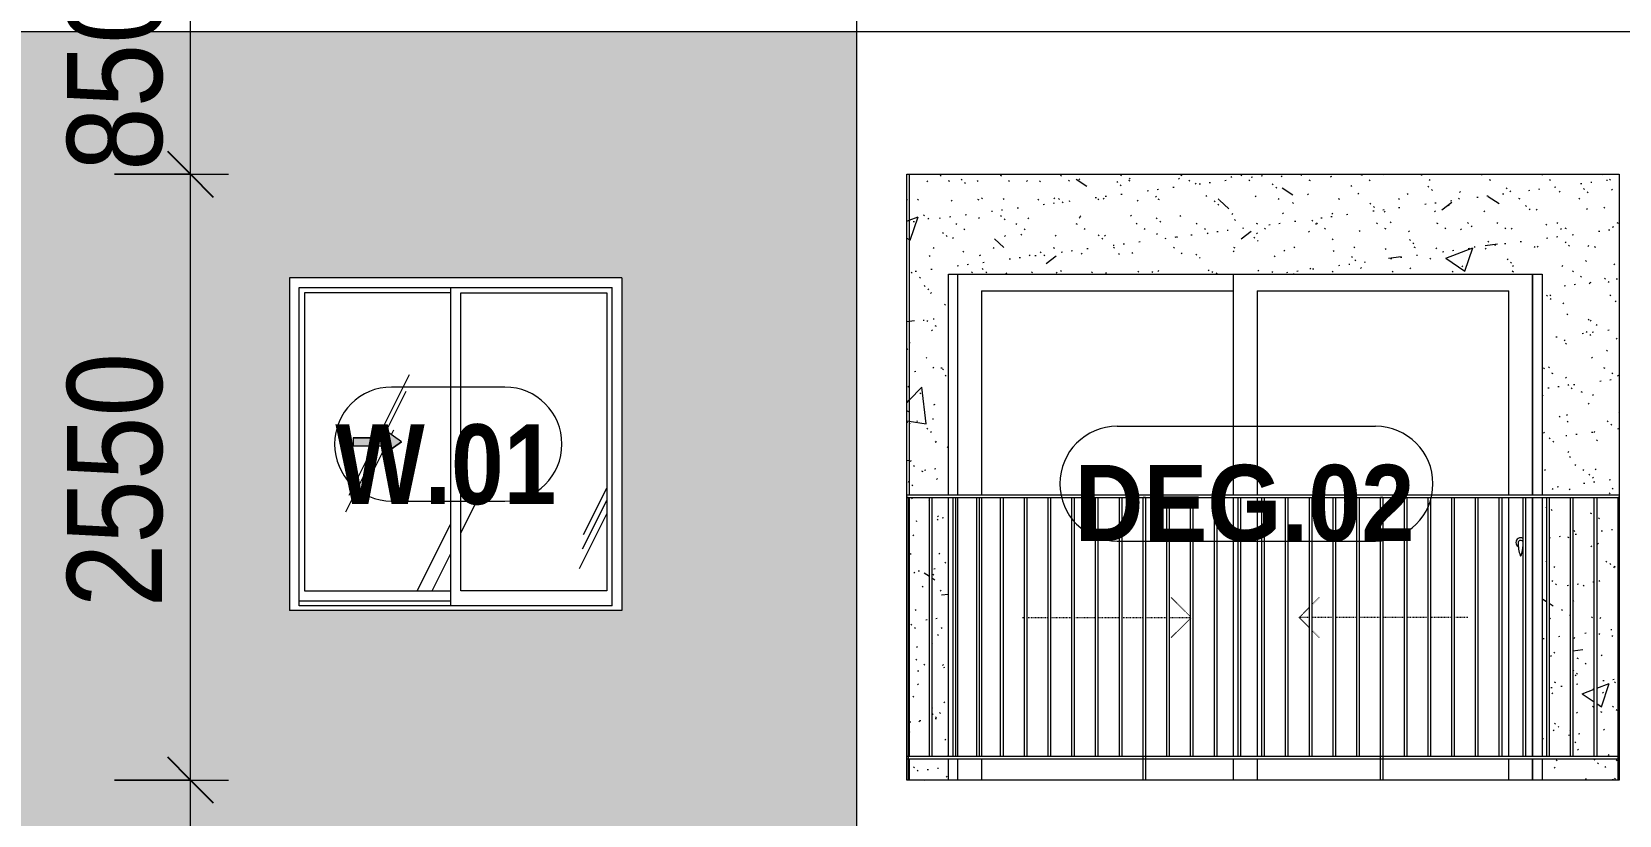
# Model space of a CAD drawing. Header units: millimetres. Extents: x -134153 to 99383, y -5233 to 35400.
# Drawn here: x -75938 to -69253, y 5652 to 8950 of the extents above; entities that cross this region are included whole.
import ezdxf

# ---------------------------------------------------------------- set-up
doc = ezdxf.new("R2010")
doc.units = ezdxf.units.MM
doc.linetypes.add('1 NÉT CALL OUT', pattern=[6, 3, -3])
doc.linetypes.add('Dash', pattern=[6, 3, -3])
for name, color, linetype, lineweight in [('0-1', 7, 'Continuous', 5), ('A-ANNO-DIMS', 211, 'Continuous', 9), ('A-ANNO-DIMS-160', 211, 'Continuous', 9), ('A-DETL-GENF', 92, 'Continuous', 9), ('A-DETL-GENF-1', 92, '1 NÉT CALL OUT', 9), ('A-DOOR', 31, 'Continuous', 9), ('A-DOOR-FRAM', 31, 'Continuous', 9), ('A-DOOR-HDLN', 31, 'Dash', 9), ('A-DOOR-IDEN', 31, 'Continuous', 9), ('A-FLOR-HRAL', 11, 'Continuous', 9), ('A-GLAZ', 151, 'Continuous', 9), ('A-GLAZ-3', 7, '1 NÉT CALL OUT', 9), ('A-GLAZ-IDEN', 152, 'Continuous', 9), ('A-WALL', 113, 'Continuous', 9), ('A-WALL-PATT-1', 9, 'Continuous', 9), ('A-WALL-PATT-2', 111, 'Continuous', 5), ('I-WALL-1', 7, 'Continuous', 9)]:
    doc.layers.add(name, color=color, linetype=linetype, lineweight=lineweight)
doc.styles.add('Arial_B_1', font='arialbd_0.ttf', dxfattribs={"width": 0.85, "height": 336})
doc.styles.add('Arial_B_2', font='arialbd_0.ttf', dxfattribs={"width": 0.9, "height": 320})
doc.styles.add('UTM Avo', font='UTM Avo.ttf', dxfattribs={"width": 0.9, "height": 400})
doc.dimstyles.new('1_Dim_chi_tiet_2_5', dxfattribs={"dimscale": 304.8, "dimtxt": 399.720379, "dimasz": 0.629921, "dimexe": 0.524934, "dimexo": 0.0625, "dimgap": 0.052493, "dimtad": 1, "dimdec": 0, "dimrnd": 5, "dimzin": 0, "dimdsep": 46, "dimtxsty": 'UTM Avo', "dimblk1": 'OBLIQUE', "dimblk2": 'OBLIQUE', "dimsah": 1, "dimcen": 0.09, "dimdle": 0.524934, "dimazin": 0, "dimtfac": 1, "dimtdec": 4, "dimtix": 1, "dimtmove": 0, "dimatfit": 3, "dimfxl": 1.049869, "dimfxlon": 1, "dimtvp": 1, "dimtolj": 1, "dimtzin": 0, "dimarcsym": 2})
pattern_1 = [(50, (-81864.4, 1200), (1165.98, -102.01), [121.92, -1341.12]), (355, (-81864.4, 1200), (-225.55, 1222.76), [97.54, -1072.9]), (100.451, (-81767.3, 1191.5), (940.43, 1120.75), [103.62, -1139.78]), (46.184, (-81864.4, 1525.1), (1734.9, -269.07), [182.88, -2011.68]), (96.636, (-81719.9, 1502.7), (1519.38, 1583.54), [155.42, -1709.66]), (351.184, (-81864.4, 1525.1), (1519.4, 1583.52), [146.3, -1609.34]), (21, (-81701.9, 1443.8), (970.33, -654.5), [121.92, -1341.12]), (326, (-81701.9, 1443.8), (395.53, 1178.8), [97.54, -1072.9]), (71.451, (-81621, 1389.3), (1365.87, 524.3), [103.62, -1139.78]), (37.5, (-81864.44, 1200), (19.767, 541.153), [53.645, -1006.246, 53.645, -1035.507, -1076.96]), (37.5, (-81864.44, 1200), (19.767, 541.153), [-2149.043, 53.645, -1023.315]), (7.5, (-81864.44, 1200), (427.646, 641.156), [53.645, -567.334, 53.645, -981.862, -410.464]), (7.5, (-81864.44, 1200), (427.646, 641.156), [-1656.486, 53.645, -356.82]), (327.5, (-82226.95, 1200), (867.782, -36.665), [53.645, -352.755, 53.645, -1214.323, -1682.496]), (327.5, (-82226.95, 1200), (867.782, -36.665), [-1674.37, 53.645, -1628.85]), (317.5, (-82389.5, 1200), (948.028, 162.73), [53.645, -474.675, 53.645, -788.416, -1194.816]), (317.5, (-82389.5, 1200), (948.028, 162.73), [-1370.38, 53.645, -1141.17])]
pattern_2 = [(37.5, (-81864.44, 1200), (-5.1206, 156.6122), [5.364, -118.181, 5.364, -132.812, -132.08]), (37.5, (-81864.44, 1200), (-5.1206, 156.6122), [-261.722, 5.364, -126.716]), (7.5, (-81864.44, 1200), (143.847, 229.3842), [5.364, -61.285, 5.364, -105.989, -42.672]), (7.5, (-81864.44, 1200), (143.847, 229.3842), [-178.003, 5.364, -37.308]), (327.5, (-81964.42, 1200), (253.1176, 0.4601), [5.364, -35.276, 5.364, -140.94, -191.008]), (327.5, (-81964.42, 1200), (253.1176, 0.4601), [-186.944, 5.364, -185.644]), (317.5, (-81964.42, 1200), (244.338, 71.3376), [5.364, -14.956, 5.364, -90.546, -109.728]), (317.5, (-81964.42, 1200), (244.338, 71.3376), [-116.23, 5.364, -104.364])]
pattern_3 = [(63.435, (-79954.8, 1311.3), (-0.002, 1625.6), [567.96, -3067]), (63.435, (-81580.4, 1311.3), (-0.002, 1625.6), [567.96, -3067]), (63.435, (-79176.65, 1625.35), (-0.002, 1625.6), [567.96, -3067]), (63.435, (-80802.25, 1625.35), (-0.002, 1625.6), [567.96, -3067]), (63.435, (-79294.4, 1514.5), (-0.002, 1625.6), [567.96, -3067]), (63.435, (-80920, 1514.5), (-0.002, 1625.6), [567.96, -3067]), (63.435, (-79414.5, 2149.4), (-0.002, 1625.6), [276.06, -3358.9]), (63.435, (-81040.1, 2149.4), (-0.002, 1625.6), [276.06, -3358.9]), (63.435, (-79493, 2051.15), (-0.002, 1625.6), [567.96, -3067]), (63.435, (-81118.6, 2051.15), (-0.002, 1625.6), [567.96, -3067]), (63.435, (-79479.15, 2121.7), (-0.002, 1625.6), [567.96, -3067]), (63.435, (-81104.76, 2121.7), (-0.002, 1625.6), [567.96, -3067]), (63.435, (-80135, 1812.2), (-0.002, 1625.6), [567.96, -3067]), (63.435, (-81760.6, 1812.2), (-0.002, 1625.6), [567.96, -3067]), (63.435, (-80121.15, 1895.35), (-0.002, 1625.6), [567.96, -3067]), (63.435, (-81746.75, 1895.35), (-0.002, 1625.6), [567.96, -3067]), (63.435, (-80117.4, 1955.3), (-0.002, 1625.6), [567.96, -3067]), (63.435, (-81743, 1955.3), (-0.002, 1625.6), [567.96, -3067])]

# ---------------------------------------------------------------- blocks, each defined once
blk = doc.blocks.new('NCV_TKTC_TANG 2_rvt-1-TKCS_MẶT ĐỨNG HƯỚNG BẮC')
at = {"layer": 'A-WALL-PATT-1'}
h = blk.add_hatch(dxfattribs=at)
h.set_pattern_fill('FP_2', color=256, style=0, pattern_type=2)
h.set_pattern_definition(pattern_1)
h.paths.add_polyline_path([(-72242.6, 5800), (-72243, 5890), (-72247.6, 5890), (-72247.6, 5800), (-72242.7, 5800)])
h.paths.add_polyline_path([(-72247.6, 5900), (-72242.6, 5900), (-72242.6, 6990), (-72247.6, 6990), (-72247.6, 6516.9)])
h.paths.add_polyline_path([(-72246.7, 7000), (-72242.6, 7000), (-72242.6, 8350), (-72252.6, 8349.8), (-72252.6, 7000)])
h = blk.add_hatch(dxfattribs=at)
h.set_pattern_fill('FP_3', color=256, style=0, pattern_type=2)
h.set_pattern_definition(pattern_2)
h.paths.add_polyline_path([(-72242.6, 5800), (-72243, 5890), (-72247.6, 5890), (-72247.6, 5800), (-72242.7, 5800)])
h.paths.add_polyline_path([(-72247.6, 5900), (-72242.6, 5900), (-72242.6, 6990), (-72247.6, 6990), (-72247.6, 6516.9)])
h.paths.add_polyline_path([(-72246.7, 7000), (-72242.6, 7000), (-72242.6, 8350), (-72252.6, 8349.8), (-72252.6, 7000)])
h = blk.add_hatch(dxfattribs=at)
h.set_pattern_fill('FP_2', color=256, style=0, pattern_type=2)
h.set_pattern_definition(pattern_1)
h.paths.add_polyline_path([(-69577.6, 5800), (-69257.6, 5800), (-69257.6, 5890), (-69577.6, 5890)])
h.paths.add_polyline_path([(-72242.6, 5800), (-72077.6, 5800), (-72077.6, 5890), (-72242.6, 5890)])
h.paths.add_polyline_path([(-69297.1, 5900), (-69257.6, 5900), (-69257.6, 6990), (-69347.6, 6990), (-69347.6, 5900)])
h.paths.add_polyline_path([(-72077.6, 5900), (-72077.6, 6990), (-72147.6, 6990), (-72147.6, 5900)])
h.paths.add_polyline_path([(-69577.6, 5900), (-69557.6, 5900), (-69557.6, 6990), (-69577.6, 6990), (-69577.6, 6516.9)])
h.paths.add_polyline_path([(-72242.6, 5900), (-72157.6, 5900), (-72157.6, 6990), (-72242.6, 6990), (-72242.6, 6516.9)])
h.paths.add_polyline_path([(-69547.6, 5900), (-69457.6, 5900), (-69457.6, 6990), (-69547.6, 6990), (-69547.6, 6516.9)])
h.paths.add_polyline_path([(-69447.6, 5900), (-69357.6, 5900), (-69357.6, 6990), (-69447.6, 6989), (-69447.6, 6516.9)])
h.paths.add_polyline_path([(-72077.6, 7000), (-72077.6, 7930), (-69577.6, 7930), (-69577.6, 7000), (-69252.6, 7000), (-69252.6, 8350), (-72242.6, 8350), (-72242.6, 7000), (-72144.9, 7000)])
h = blk.add_hatch(dxfattribs=at)
h.set_pattern_fill('FP_3', color=256, style=0, pattern_type=2)
h.set_pattern_definition(pattern_2)
h.paths.add_polyline_path([(-69577.6, 5800), (-69257.6, 5800), (-69257.6, 5890), (-69577.6, 5890)])
h.paths.add_polyline_path([(-72242.6, 5800), (-72077.6, 5800), (-72077.6, 5890), (-72242.6, 5890)])
h.paths.add_polyline_path([(-69297.1, 5900), (-69257.6, 5900), (-69257.6, 6990), (-69347.6, 6990), (-69347.6, 5900)])
h.paths.add_polyline_path([(-72077.6, 5900), (-72077.6, 6990), (-72147.6, 6990), (-72147.6, 5900)])
h.paths.add_polyline_path([(-69577.6, 5900), (-69557.6, 5900), (-69557.6, 6990), (-69577.6, 6990), (-69577.6, 6516.9)])
h.paths.add_polyline_path([(-72242.6, 5900), (-72157.6, 5900), (-72157.6, 6990), (-72242.6, 6990), (-72242.6, 6516.9)])
h.paths.add_polyline_path([(-69547.6, 5900), (-69457.6, 5900), (-69457.6, 6990), (-69547.6, 6990), (-69547.6, 6516.9)])
h.paths.add_polyline_path([(-69447.6, 5900), (-69357.6, 5900), (-69357.6, 6990), (-69447.6, 6989), (-69447.6, 6516.9)])
h.paths.add_polyline_path([(-72077.6, 7000), (-72077.6, 7930), (-69577.6, 7930), (-69577.6, 7000), (-69252.6, 7000), (-69252.6, 8350), (-72242.6, 8350), (-72242.6, 7000), (-72144.9, 7000)])
at = {"layer": 'I-WALL-1'}
for p, q in [((-72252.6, 7000), (-72252.6, 8350)), ((-72242.6, 8350), (-72242.6, 7000)), ((-72077.6, 7000), (-72077.6, 7930)), ((-72077.6, 7930), (-69577.6, 7930)), ((-69577.6, 7930), (-69577.6, 7000)), ((-72242.6, 6990), (-72242.6, 5900)), ((-72077.6, 5900), (-72077.6, 6990)), ((-69577.6, 6990), (-69577.6, 5900)), ((-72242.6, 5890), (-72242.6, 5800)), ((-72077.6, 5800), (-72077.6, 5890)), ((-69577.6, 5890), (-69577.6, 5800))]:
    blk.add_line(p, q, dxfattribs=at)
blk = doc.blocks.new('1_FAMILY RVT - W01-WxH 1400x1400xmm-V46-TKCS_MẶT ĐỨNG HƯỚNG BẮC')
at = {"layer": 'A-DETL-GENF-1'}
blk.add_hatch(color=256, dxfattribs=at).paths.add_polyline_path([(-74448.1, 7176.5), (-74380.3, 7223.9), (-74448.1, 7271.4), (-74448.1, 7240.9), (-74583.5, 7240.9), (-74583.5, 7207), (-74448.1, 7207)])
at = {"layer": 'A-GLAZ'}
h = blk.add_hatch(dxfattribs=at)
h.set_pattern_fill('FP_1', color=256, style=0, pattern_type=2)
h.set_pattern_definition(pattern_3)
h.paths.add_polyline_path([(-74789.1, 6596.9), (-74174.8, 6596.9), (-74174.8, 7850.9), (-74789.1, 7850.9), (-74789.1, 7207)])
h.paths.add_polyline_path([(-74448.1, 7176.5), (-74448.1, 7207), (-74583.5, 7207), (-74583.5, 7240.9), (-74448.1, 7240.9), (-74448.1, 7271.4), (-74380.3, 7223.9), (-74404.5, 7207)])
h = blk.add_hatch(dxfattribs=at)
h.set_pattern_fill('FP_1', color=256, style=0, pattern_type=2)
h.set_pattern_definition(pattern_3)
h.paths.add_polyline_path([(-73516.1, 6596.9), (-73516.1, 7850.9), (-74130.3, 7850.9), (-74130.3, 6596.9)])
at = {"layer": 'A-DETL-GENF'}
for p, q in [((-74583.5, 7240.9), (-74583.5, 7207)), ((-74583.5, 7240.9), (-74448.1, 7240.9)), ((-74448.1, 7240.9), (-74583.5, 7240.9)), ((-74583.5, 7240.9), (-74583.5, 7207)), ((-74448.1, 7271.4), (-74448.1, 7240.9)), ((-74380.3, 7223.9), (-74448.1, 7271.4)), ((-74380.3, 7223.9), (-74448.1, 7271.4)), ((-74448.1, 7271.4), (-74448.1, 7240.9)), ((-74380.3, 7223.9), (-74448.1, 7176.5)), ((-74448.1, 7176.5), (-74380.3, 7223.9)), ((-74583.5, 7207), (-74448.1, 7207)), ((-74583.5, 7207), (-74448.1, 7207)), ((-74448.1, 7207), (-74448.1, 7176.5)), ((-74448.1, 7207), (-74448.1, 7176.5))]:
    blk.add_line(p, q, dxfattribs=at)
at = {"layer": 'A-GLAZ'}
for p, q in [((-73452.6, 7914.4), (-74852.6, 7914.4)), ((-74852.6, 7914.4), (-74852.6, 6514.4)), ((-73452.6, 7914.4), (-73452.6, 6514.4)), ((-74811.6, 7873.5), (-73493.5, 7873.5)), ((-74811.6, 6533.4), (-74811.6, 7873.5)), ((-74789.1, 7850.9), (-74789.1, 6596.9)), ((-74174.8, 7850.9), (-74789.1, 7850.9)), ((-74174.8, 7873.5), (-74174.8, 6533.4)), ((-74130.3, 6596.9), (-74130.3, 7850.9)), ((-74130.3, 7850.9), (-73516.1, 7850.9)), ((-73516.1, 7850.9), (-73516.1, 6596.9)), ((-73493.5, 6533.4), (-73493.5, 7873.5)), ((-74174.8, 6552.5), (-74811.6, 6552.5)), ((-74174.8, 6552.5), (-74811.6, 6552.5)), ((-74789.1, 6596.9), (-74174.8, 6596.9)), ((-73516.1, 6596.9), (-74130.3, 6596.9)), ((-73452.6, 6514.4), (-74852.6, 6514.4)), ((-73493.5, 6533.4), (-74811.6, 6533.4))]:
    blk.add_line(p, q, dxfattribs=at)
blk = doc.blocks.new('DEG_02-DEG_03 - DEG_02-2500x2400mm-CỬA ĐI 02 CÁNH TRƯỢT-625766-TKCS_MẶT ĐỨNG HƯỚNG BẮC')
at = {"layer": 'A-DOOR'}
for p, q in [((-93477.6, 10400), (-93477.6, 11330)), ((-92217.6, 11330), (-92217.6, 10400)), ((-94537.6, 11260), (-94537.6, 10400)), ((-94537.6, 11260), (-93477.6, 11260)), ((-93377.6, 11260), (-93377.6, 10400)), ((-93377.6, 11260), (-92317.6, 11260)), ((-92317.6, 10400), (-92317.6, 11260)), ((-94537.6, 10390), (-94537.6, 9300)), ((-93477.6, 9300), (-93477.6, 10390)), ((-93377.6, 10390), (-93377.6, 9300)), ((-92317.6, 9300), (-92317.6, 10390)), ((-92217.6, 10390), (-92217.6, 9300)), ((-94537.6, 9290), (-94537.6, 9200)), ((-93477.6, 9200), (-93477.6, 9290)), ((-93377.6, 9290), (-93377.6, 9200)), ((-92317.6, 9200), (-92317.6, 9290)), ((-92217.6, 9290), (-92217.6, 9200))]:
    blk.add_line(p, q, dxfattribs=at)
at = {"layer": 'A-DOOR', "flags": 128}
blk.add_lwpolyline([(-92266.1, 10208.7), (-92266.1, 10208.7), (-92266.1, 10208.7), (-92266.1, 10208.7), (-92266.1, 10208.7), (-92266.1, 10208.7), (-92266.1, 10208.7), (-92266.2, 10208.7), (-92266.2, 10208.7), (-92266.2, 10208.7), (-92266.2, 10208.7), (-92266.3, 10208.7), (-92266.3, 10208.7), (-92266.3, 10208.7), (-92266.4, 10208.7), (-92266.4, 10208.7), (-92266.4, 10208.7), (-92266.5, 10208.7), (-92266.5, 10208.7), (-92266.6, 10208.7), (-92266.6, 10208.7), (-92266.7, 10208.7), (-92266.7, 10208.7), (-92266.8, 10208.7), (-92266.8, 10208.7), (-92266.9, 10208.7), (-92266.9, 10208.7), (-92267, 10208.7), (-92267, 10208.7), (-92267.1, 10208.7), (-92267.1, 10208.7), (-92267.2, 10208.7), (-92267.3, 10208.7), (-92267.3, 10208.7), (-92267.4, 10208.7), (-92267.4, 10208.7), (-92267.5, 10208.7), (-92267.5, 10208.7), (-92267.6, 10208.7), (-92267.7, 10208.7), (-92267.7, 10208.7), (-92267.8, 10208.7), (-92267.8, 10208.7), (-92267.9, 10208.7), (-92268, 10208.7), (-92268, 10208.7), (-92268.1, 10208.7), (-92268.1, 10208.7), (-92268.2, 10208.7), (-92268.2, 10208.7), (-92268.3, 10208.7), (-92268.3, 10208.7), (-92268.4, 10208.7), (-92268.4, 10208.7), (-92268.5, 10208.7), (-92268.5, 10208.7), (-92268.6, 10208.7), (-92268.6, 10208.7), (-92268.7, 10208.7), (-92268.7, 10208.7), (-92268.7, 10208.7), (-92268.8, 10208.7), (-92268.8, 10208.7), (-92268.8, 10208.7), (-92268.9, 10208.7), (-92268.9, 10208.7), (-92268.9, 10208.7), (-92269, 10208.7), (-92269, 10208.7), (-92269, 10208.7), (-92269, 10208.7), (-92269, 10208.7), (-92269, 10208.7), (-92269, 10208.7), (-92269.1, 10208.7), (-92269.1, 10208.7)], dxfattribs=at)
at = {"layer": 'A-DOOR'}
for centre, radius, start, end in [((-92267.6, 10200), 20, 60, 180), ((-92267.6, 10200), 20, 180, 240), ((-92269.1, 10199.2), 9.45, 90, 180), ((-92113.8, 10199.2), 164.8, 180, 199.13397), ((-92266.1, 10199.2), 9.45, 30, 90), ((-92421.4, 10199.2), 164.8, 340.86603, 356.02944), ((-92267.2, 10146), 2.34, 199.13397, 261.03098), ((-92267.9, 10146), 2.34, 278.96902, 340.86603)]:
    blk.add_arc(centre, radius, start, end, dxfattribs=at)
at = {"layer": 'A-DOOR-FRAM'}
for p, q in [((-94637.6, 10400), (-94637.6, 11330)), ((-92217.6, 10400), (-92217.6, 11330)), ((-94637.6, 9300), (-94637.6, 10390)), ((-92217.6, 9300), (-92217.6, 10390)), ((-94637.6, 9200), (-94637.6, 9290)), ((-92217.6, 9200), (-92217.6, 9290))]:
    blk.add_line(p, q, dxfattribs=at)
at = {"layer": 'A-DOOR-HDLN'}
for p, q in [((-93657.6, 9887), (-93739.7, 9969.1)), ((-93147.6, 9937), (-93115.5, 9969.1)), ((-93200.3, 9884.2), (-93157.6, 9927)), ((-94364.8, 9884.2), (-94357.6, 9884.2)), ((-94347.6, 9884.2), (-94257.6, 9884.2)), ((-94247.6, 9884.2), (-94157.6, 9884.2)), ((-94147.6, 9884.2), (-94057.6, 9884.2)), ((-94047.6, 9884.2), (-93957.6, 9884.2)), ((-93947.6, 9884.2), (-93857.6, 9884.2)), ((-93847.6, 9884.2), (-93757.6, 9884.2)), ((-93747.6, 9884.2), (-93657.6, 9884.2)), ((-93657.6, 9881.5), (-93739.7, 9799.4)), ((-93200.3, 9884.2), (-93157.6, 9841.5)), ((-93157.6, 9884.2), (-93200.3, 9884.2)), ((-93057.6, 9884.2), (-93147.6, 9884.2)), ((-93147.6, 9831.5), (-93115.5, 9799.4)), ((-92957.6, 9884.2), (-93047.6, 9884.2)), ((-92857.6, 9884.2), (-92947.6, 9884.2)), ((-92757.6, 9884.2), (-92847.6, 9884.2)), ((-92657.6, 9884.2), (-92747.6, 9884.2)), ((-92557.6, 9884.2), (-92647.6, 9884.2)), ((-92490.3, 9884.2), (-92547.6, 9884.2))]:
    blk.add_line(p, q, dxfattribs=at)
blk = doc.blocks.new('Railing - 10mm-1251313-TKCS_MẶT ĐỨNG HƯỚNG BẮC')
at = {"layer": 'A-FLOR-HRAL'}
for p, q in [((-60830.064287, 5900), (-60830.064287, 6990)), ((-60820.064287, 6990), (-60820.064287, 5900))]:
    blk.add_line(p, q, dxfattribs=at)
blk = doc.blocks.new('Railing - 50 x 10mm-1251315-TKCS_MẶT ĐỨNG HƯỚNG BẮC')
at = {"layer": 'A-FLOR-HRAL'}
for p, q in [((-59897.564287, 6990), (-59907.564287, 6990)), ((-59907.564287, 5800), (-59907.564287, 6990)), ((-59897.564287, 6990), (-59897.564287, 5800))]:
    blk.add_line(p, q, dxfattribs=at)
blk = doc.blocks.new('Railing - 50 x 10mm-V58-TKCS_MẶT ĐỨNG HƯỚNG BẮC')
at = {"layer": 'A-FLOR-HRAL'}
for q in [(-69052.635618, 6990), (-69047.564287, 5800)]:
    blk.add_line((-69047.564287, 6990), q, dxfattribs=at)
blk = doc.blocks.new('Railing - 50 x 10mm-V55-TKCS_MẶT ĐỨNG HƯỚNG BẮC')
at = {"layer": 'A-FLOR-HRAL'}
for p in [(-57852.564287, 6990), (-57857.564287, 5800)]:
    blk.add_line(p, (-57857.564287, 6990), dxfattribs=at)
blk = doc.blocks.new('Railing - Railing-1260256-TKCS_MẶT ĐỨNG HƯỚNG BẮC')
at = {"layer": 'A-FLOR-HRAL'}
for p, q in [((-72252.564287, 5890), (-72252.564287, 5900)), ((-72252.564287, 5900), (-69252.564287, 5900)), ((-72252.564287, 5890), (-69252.564287, 5890))]:
    blk.add_line(p, q, dxfattribs=at)
for name, p in [('Railing - 50 x 10mm-V58-TKCS_MẶT ĐỨNG HƯỚNG BẮC', (-3200, 0)), ('Railing - 10mm-1251313-TKCS_MẶT ĐỨNG HƯỚNG BẮC', (-11327.5, 0)), ('Railing - 10mm-1251313-TKCS_MẶT ĐỨNG HƯỚNG BẮC', (-11227.5, 0)), ('Railing - 10mm-1251313-TKCS_MẶT ĐỨNG HƯỚNG BẮC', (-11127.5, 0)), ('Railing - 10mm-1251313-TKCS_MẶT ĐỨNG HƯỚNG BẮC', (-11027.5, 0)), ('Railing - 10mm-1251313-TKCS_MẶT ĐỨNG HƯỚNG BẮC', (-10927.5, 0)), ('Railing - 10mm-1251313-TKCS_MẶT ĐỨNG HƯỚNG BẮC', (-10827.5, 0)), ('Railing - 10mm-1251313-TKCS_MẶT ĐỨNG HƯỚNG BẮC', (-10727.5, 0)), ('Railing - 10mm-1251313-TKCS_MẶT ĐỨNG HƯỚNG BẮC', (-10627.5, 0)), ('Railing - 10mm-1251313-TKCS_MẶT ĐỨNG HƯỚNG BẮC', (-10527.5, 0)), ('Railing - 50 x 10mm-1251315-TKCS_MẶT ĐỨNG HƯỚNG BẮC', (-11350, 0)), ('Railing - 10mm-1251313-TKCS_MẶT ĐỨNG HƯỚNG BẮC', (-10327.5, 0)), ('Railing - 10mm-1251313-TKCS_MẶT ĐỨNG HƯỚNG BẮC', (-10227.5, 0)), ('Railing - 10mm-1251313-TKCS_MẶT ĐỨNG HƯỚNG BẮC', (-10127.5, 0)), ('Railing - 10mm-1251313-TKCS_MẶT ĐỨNG HƯỚNG BẮC', (-10027.5, 0)), ('Railing - 10mm-1251313-TKCS_MẶT ĐỨNG HƯỚNG BẮC', (-9927.5, 0)), ('Railing - 10mm-1251313-TKCS_MẶT ĐỨNG HƯỚNG BẮC', (-9827.5, 0)), ('Railing - 10mm-1251313-TKCS_MẶT ĐỨNG HƯỚNG BẮC', (-9727.5, 0)), ('Railing - 10mm-1251313-TKCS_MẶT ĐỨNG HƯỚNG BẮC', (-9627.5, 0)), ('Railing - 10mm-1251313-TKCS_MẶT ĐỨNG HƯỚNG BẮC', (-9527.5, 0)), ('Railing - 50 x 10mm-1251315-TKCS_MẶT ĐỨNG HƯỚNG BẮC', (-10350, 0)), ('Railing - 10mm-1251313-TKCS_MẶT ĐỨNG HƯỚNG BẮC', (-9327.5, 0)), ('Railing - 10mm-1251313-TKCS_MẶT ĐỨNG HƯỚNG BẮC', (-9227.5, 0)), ('Railing - 10mm-1251313-TKCS_MẶT ĐỨNG HƯỚNG BẮC', (-9127.5, 0)), ('Railing - 10mm-1251313-TKCS_MẶT ĐỨNG HƯỚNG BẮC', (-9027.5, 0)), ('Railing - 10mm-1251313-TKCS_MẶT ĐỨNG HƯỚNG BẮC', (-8927.5, 0)), ('Railing - 10mm-1251313-TKCS_MẶT ĐỨNG HƯỚNG BẮC', (-8827.5, 0)), ('Railing - 10mm-1251313-TKCS_MẶT ĐỨNG HƯỚNG BẮC', (-8727.5, 0)), ('Railing - 10mm-1251313-TKCS_MẶT ĐỨNG HƯỚNG BẮC', (-8627.5, 0)), ('Railing - 10mm-1251313-TKCS_MẶT ĐỨNG HƯỚNG BẮC', (-8527.5, 0)), ('Railing - 50 x 10mm-V55-TKCS_MẶT ĐỨNG HƯỚNG BẮC', (-11400, 0))]:
    blk.add_blockref(name, p)
blk = doc.blocks.new('Top Rail Type - Top Rail_Internal_-1260259-TKCS_MẶT ĐỨNG HƯỚNG BẮC')
at = {"layer": 'A-FLOR-HRAL'}
for p, q in [((-72252.564287, 6990), (-72252.564287, 7000)), ((-69252.564287, 7000), (-72252.564287, 7000)), ((-72252.564287, 6990), (-69252.564287, 6990))]:
    blk.add_line(p, q, dxfattribs=at)
blk = doc.blocks.new('STN_Door Tag - STN_Door Tag-1788670-TKCS_MẶT ĐỨNG HƯỚNG BẮC')
at = {"layer": 'A-DOOR-IDEN'}
for p, q in [((-102166.7, 10689.1), (-101078.6, 10689.1)), ((-102166.7, 10206.1), (-101078.6, 10206.1))]:
    blk.add_line(p, q, dxfattribs=at)
for centre, start, end in [((-102166.7, 10447.6), 90, 270), ((-101078.6, 10447.6), 270, 90)]:
    blk.add_arc(centre, 241.5, start, end, dxfattribs=at)
blk = doc.blocks.new('SSA-WINDOW TAG - 10-2062020-TKCS_MẶT ĐỨNG HƯỚNG BẮC')
at = {"layer": 'A-GLAZ-IDEN'}
for p, q in [((-121345.064287, 10854.4), (-121822.564287, 10854.4)), ((-121822.564287, 10374.4), (-121345.064287, 10374.4))]:
    blk.add_line(p, q, dxfattribs=at)
for centre, start, end in [((-121822.564287, 10614.4), 90, 270), ((-121345.064287, 10614.4), 270, 90)]:
    blk.add_arc(centre, 240, start, end, dxfattribs=at)
blk = doc.blocks.new('DIMBLOCK46-TKCS_MẶT ĐỨNG HƯỚNG BẮC')
at = {"layer": 'A-ANNO-DIMS-160', "lineweight": 25}
for p, q in [((-75269.2, 5800), (-75365.2, 5896)), ((-75269.2, 5800), (-75173.2, 5704)), ((-75269.2, 400), (-75365.2, 496)), ((-75269.2, 400), (-75173.2, 304))]:
    blk.add_line(p, q, dxfattribs=at)
at = {"layer": 'A-ANNO-DIMS-160'}
for p, q in [((-75589.2, 5800), (-75109.2, 5800)), ((-75269.2, 5800), (-75589.2, 5800)), ((-75269.2, 240), (-75269.2, 5800)), ((-75589.2, 400), (-75109.2, 400)), ((-75269.2, 400), (-75589.2, 400))]:
    blk.add_line(p, q, dxfattribs=at)
at = {"layer": 'A-ANNO-DIMS-160', "color": 0, "insert": (-75788.8, 2552.2), "char_height": 400, "width": 1314.636, "attachment_point": 1, "rotation": 90, "line_spacing_factor": 1.110334, "style": 'UTM Avo'}
blk.add_mtext('5400', dxfattribs=at)
blk = doc.blocks.new('_Oblique')
at = {"color": 0, "linetype": 'ByBlock', "lineweight": -2}
blk.add_line((-0.5, -0.5), (0.5, 0.5), dxfattribs=at)
blk = doc.blocks.new('DIMBLOCK47-TKCS_MẶT ĐỨNG HƯỚNG BẮC')
at = {"layer": 'A-ANNO-DIMS-160', "lineweight": 25}
for p, q in [((-75269.2, 8350), (-75365.2, 8446)), ((-75269.2, 8350), (-75173.2, 8254)), ((-75269.2, 5800), (-75365.2, 5896)), ((-75269.2, 5800), (-75173.2, 5704))]:
    blk.add_line(p, q, dxfattribs=at)
at = {"layer": 'A-ANNO-DIMS-160'}
for p, q in [((-75589.2, 8350), (-75109.2, 8350)), ((-75269.2, 8350), (-75589.2, 8350)), ((-75269.2, 5800), (-75269.2, 8350)), ((-75589.2, 5800), (-75109.2, 5800)), ((-75269.2, 5800), (-75589.2, 5800))]:
    blk.add_line(p, q, dxfattribs=at)
at = {"layer": 'A-ANNO-DIMS-160', "color": 0, "insert": (-75788.8, 6527.2), "char_height": 400, "width": 1314.636, "attachment_point": 1, "rotation": 90, "line_spacing_factor": 1.110334, "style": 'UTM Avo'}
blk.add_mtext('2550', dxfattribs=at)
blk = doc.blocks.new('DIMBLOCK48-TKCS_MẶT ĐỨNG HƯỚNG BẮC')
at = {"layer": 'A-ANNO-DIMS-160', "lineweight": 25}
for p, q in [((-75269.2, 9200), (-75365.2, 9296)), ((-75269.2, 9200), (-75173.2, 9104)), ((-75269.2, 8350), (-75365.2, 8446)), ((-75269.2, 8350), (-75173.2, 8254))]:
    blk.add_line(p, q, dxfattribs=at)
at = {"layer": 'A-ANNO-DIMS-160'}
for p, q in [((-75589.2, 9200), (-75109.2, 9200)), ((-75269.2, 9200), (-75589.2, 9200)), ((-75269.2, 8350), (-75269.2, 9200)), ((-75589.2, 8350), (-75109.2, 8350)), ((-75269.2, 8350), (-75589.2, 8350))]:
    blk.add_line(p, q, dxfattribs=at)
at = {"layer": 'A-ANNO-DIMS-160', "color": 0, "insert": (-75788.8, 8364.2), "char_height": 400, "width": 985.977, "attachment_point": 1, "rotation": 90, "line_spacing_factor": 1.110334, "style": 'UTM Avo'}
blk.add_mtext('850', dxfattribs=at)

msp = doc.modelspace()

# ---------------------------------------------------------------- hatches: boundary and pattern name
at = {"layer": 'A-WALL-PATT-2'}
h = msp.add_hatch(color=256, dxfattribs=at)
h.paths.add_polyline_path([(-75937.6, 5550), (-75937.6, 5600), (-72462.6, 5600), (-72462.6, 8950), (-76052.6, 8950), (-76052.6, 5550)])
h.paths.add_polyline_path([(-74243.4, 6514.4), (-74852.6, 6514.4), (-74852.6, 7914.4), (-73452.6, 7914.4), (-73452.6, 6514.4), (-73493.5, 6514.4)])

# ---------------------------------------------------------------- linework, layer by layer
at = {"layer": 'A-WALL'}
for p, q in [((-72462.6, 5550), (-72462.6, 29350)), ((-62257.6, 8950), (-76052.6, 8950)), ((-72252.6, 5800), (-72252.6, 8350)), ((-72252.6, 8350), (-69252.6, 8350)), ((-69252.6, 8350), (-69252.6, 5800)), ((-69252.6, 5800), (-72252.6, 5800))]:
    msp.add_line(p, q, dxfattribs=at)

# ---------------------------------------------------------------- block references
at = {"layer": '0-1'}
msp.add_blockref('NCV_TKTC_TANG 2_rvt-1-TKCS_MẶT ĐỨNG HƯỚNG BẮC', (0, 0), dxfattribs=at)
at = {"layer": 'A-DOOR'}
msp.add_blockref('DEG_02-DEG_03 - DEG_02-2500x2400mm-CỬA ĐI 02 CÁNH TRƯỢT-625766-TKCS_MẶT ĐỨNG HƯỚNG BẮC', (22600, -3400), dxfattribs=at)
at = {"layer": 'A-DOOR-IDEN'}
msp.add_blockref('STN_Door Tag - STN_Door Tag-1788670-TKCS_MẶT ĐỨNG HƯỚNG BẮC', (30800, -3400), dxfattribs=at)
at = {"layer": 'A-FLOR-HRAL'}
for name in ['Top Rail Type - Top Rail_Internal_-1260259-TKCS_MẶT ĐỨNG HƯỚNG BẮC', 'Railing - Railing-1260256-TKCS_MẶT ĐỨNG HƯỚNG BẮC']:
    msp.add_blockref(name, (0, 0), dxfattribs=at)
at = {"layer": 'A-GLAZ-3'}
msp.add_blockref('1_FAMILY RVT - W01-WxH 1400x1400xmm-V46-TKCS_MẶT ĐỨNG HƯỚNG BẮC', (0, 0), dxfattribs=at)
at = {"layer": 'A-GLAZ-IDEN'}
msp.add_blockref('SSA-WINDOW TAG - 10-2062020-TKCS_MẶT ĐỨNG HƯỚNG BẮC', (47400, -3400), dxfattribs=at)

# ---------------------------------------------------------------- texts
at = {"layer": 'A-DOOR-IDEN', "insert": (-70830.8, 6964.6), "char_height": 320, "width": 1467.36, "attachment_point": 5, "line_spacing_factor": 0.936439, "style": 'Arial_B_2'}
msp.add_mtext('\\pt7.2,14.4,21.6,28.8,36,43.2,50.4,57.6,64.8,72,79.2,86.4,93.6,100.8,108,115.2,122.4,129.6,136.8,144,151.2,158.4,165.6,172.8,180,187.2,194.4,201.6,208.8,216,223.2,230.4;DEG.02', dxfattribs=at)
at = {"layer": 'A-GLAZ-IDEN', "insert": (-74193.8, 7127.1), "char_height": 336, "width": 962.88, "attachment_point": 5, "line_spacing_factor": 0.936439, "style": 'Arial_B_1'}
msp.add_mtext('\\pt6.80064,13.60128,20.39856,27.1992,33.99984,40.80048,47.60112,54.3984,61.19904,67.99968,74.80032,81.60096,88.4016,95.19888,101.99952,108.80016,115.6008,122.40144,129.19872,135.99936,142.8,149.60064,156.40128,163.19856,169.9992,176.79984,183.60048,190.40112,197.1984,203.99904,210.79968,217.60032;W.01', dxfattribs=at)

# ---------------------------------------------------------------- dimensions: what is measured, and where the dimension line sits
at = {"layer": 'A-ANNO-DIMS'}
for base, p1, p2, override, picture, middle in [((-75269.2, 9200), (-75589.2, 8350), (-75589.2, 9200), {"dimpost": '<>', "dimfxl": 850}, 'DIMBLOCK48-TKCS_MẶT ĐỨNG HƯỚNG BẮC', (-75492.2, 8775)), ((-75269.2, 8350), (-75589.2, 5800), (-75589.2, 8350), {"dimpost": '<>', "dimfxl": 2550}, 'DIMBLOCK47-TKCS_MẶT ĐỨNG HƯỚNG BẮC', (-75492.2, 7075)), ((-75269.2, 5800), (-75589.2, 400), (-75589.2, 5800), {"dimpost": '<>', "dimfxl": 5400}, 'DIMBLOCK46-TKCS_MẶT ĐỨNG HƯỚNG BẮC', (-75492.2, 3100))]:
    dim = msp.add_linear_dim(base=base, p1=p1, p2=p2, angle=90, dimstyle='1_Dim_chi_tiet_2_5', override=override, dxfattribs=at)
    dim.commit()
    dim.dimension.update_dxf_attribs({"geometry": picture, "text_midpoint": middle})

doc.saveas('drawing.dxf')
